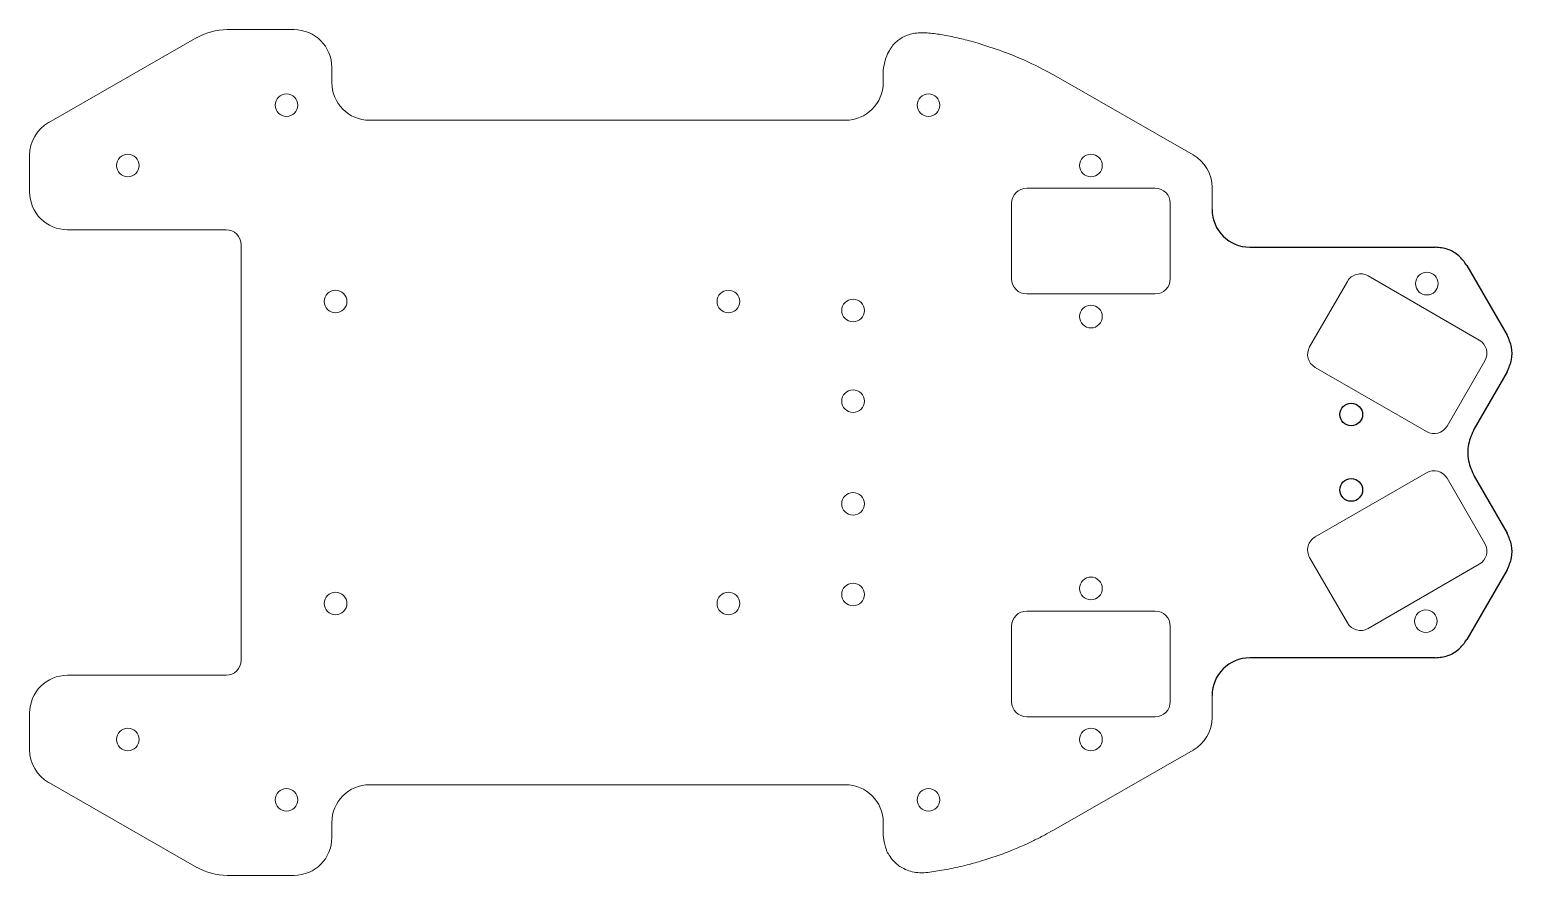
# Model space of a CAD drawing. Extents: x -57 to 139, y -56 to 56.
import ezdxf

# ---------------------------------------------------------------- set-up
doc = ezdxf.new("R2010")
doc.units = 0
doc.header["$MEASUREMENT"] = 0
doc.layers.get('0').update_dxf_attribs({"linetype": 'CONTINUOUS'})
doc.layers.add('noname', color=7, linetype='CONTINUOUS', lineweight=20)

msp = doc.modelspace()

# ---------------------------------------------------------------- linework, layer by layer
at = {"color": 7}
for p, q in [((104.53, 27.19), (129.07, 27.19)), ((133.27, 24.77), (138.59, 15.54)), ((127.62, 17.76), (127.62, 17.76)), ((138.59, 10.7), (134.24, 3.15)), ((119.05, 2.92), (119.05, 2.92)), ((134.24, -3.15), (138.59, -10.7)), ((119.05, -5.83), (119.05, -5.83)), ((138.59, -15.54), (133.27, -24.77)), ((127.62, -20.68), (127.62, -20.68)), ((129.07, -27.19), (104.53, -27.19))]:
    msp.add_line(p, q, dxfattribs=at)
at = {"linetype": 'Continuous'}
for centre in [(117.96, 5.04), (117.96, -4.96)]:
    msp.add_circle(centre, 1.5, dxfattribs=at)
for centre, start, end in [((104.53, 32.19), 180, 270), ((104.53, -32.19), 90, 180)]:
    msp.add_arc(centre, 5, start, end)
at = {"color": 7}
for points, knots in [([(133.27, 24.77), (132.93, 25.23), (132.27, 26.14), (130.76, 27.01), (129.64, 27.13), (129.07, 27.19)], [0, 0, 0, 0, 1.689935, 3.355694, 5.045635, 5.045635, 5.045635, 5.045635]), ([(138.59, 10.7), (138.83, 11.22), (139.28, 12.24), (139.28, 13.99), (138.83, 15.02), (138.59, 15.54)], [0, 0, 0, 0, 1.690077, 3.355967, 5.046044, 5.046044, 5.046044, 5.046044]), ([(134.24, 3.15), (133.93, 2.47), (133.34, 1.14), (133.34, -1.14), (133.93, -2.47), (134.24, -3.15)], [0, 0, 0, 0, 2.197097, 4.36275, 6.559847, 6.559847, 6.559847, 6.559847]), ([(138.59, -15.54), (138.83, -15.02), (139.28, -13.99), (139.28, -12.24), (138.83, -11.22), (138.59, -10.7)], [0, 0, 0, 0, 1.690077, 3.355963, 5.04604, 5.04604, 5.04604, 5.04604]), ([(129.07, -27.19), (129.64, -27.13), (130.76, -27.01), (132.27, -26.14), (132.93, -25.23), (133.27, -24.77)], [0, 0, 0, 0, 1.689941, 3.355697, 5.045636, 5.045636, 5.045636, 5.045636])]:
    msp.add_open_spline(points, degree=3, knots=knots, dxfattribs=at)
at = {"layer": 'noname'}
for p, q in [((-30.87, 56), (-22, 56)), ((-54.48, 43.7), (-34.85, 54.94)), ((-17, 49), (-17, 51)), ((-17, 49), (-17, 51)), ((56, 49), (56, 50.69)), ((56, 49), (56, 50.69)), ((56, 50.69), (56, 49)), ((56, 49), (56, 50.69)), ((97.01, 39.44), (78.56, 50)), ((-12, 44), (51, 44)), ((-57, 34.5), (-57, 39.36)), ((92, 35), (75, 35)), ((99.53, 35.1), (99.53, 32.19)), ((73, 33), (73, 23)), ((94, 23), (94, 33)), ((-31, 29.5), (-52, 29.5)), ((-29, -27.5), (-29, 27.5)), ((117.45, 22.66), (112.45, 14)), ((134.91, 14.89), (120.18, 23.39)), ((35.5, 20), (35.5, 20)), ((75, 21), (92, 21)), ((130.64, 3.5), (135.64, 12.16)), ((113.18, 11.27), (127.91, 2.77)), ((127.91, -2.68), (113.18, -11.18)), ((135.64, -12.07), (130.64, -3.41)), ((112.45, -13.91), (117.45, -22.57)), ((120.18, -23.3), (134.91, -14.8)), ((92, -21), (75, -21)), ((73, -23), (73, -33)), ((94, -33), (94, -23)), ((-52, -29.5), (-31, -29.5)), ((99.53, -32.19), (99.53, -35.1)), ((-57, -39.36), (-57, -34.5)), ((75, -35), (92, -35)), ((97.01, -39.44), (78.56, -50)), ((-34.85, -54.94), (-54.48, -43.7)), ((51, -44), (-12, -44)), ((-17, -49), (-17, -51)), ((56, -49), (56, -50.69)), ((-22, -56), (-30.87, -56))]:
    msp.add_line(p, q, dxfattribs=at)
for centre in [(-23, 46), (62, 46), (-44, 38), (83.5, 38), (127.96, 22.36), (-16.5, 20), (35.5, 20), (52, 18.8), (83.5, 18), (52, 6.8), (52, -6.8), (52, -18.8), (83.5, -18), (-16.5, -20), (35.5, -20), (127.83, -22.34), (-44, -38), (83.5, -38), (-23, -46), (62, -46)]:
    msp.add_circle(centre, 1.5, dxfattribs=at)
for centre, radius, start, end in [((-30.87, 48), 8, 90, 119.7853), ((-22, 51), 5, 360, 90), ((-12, 49), 5, 180, 270), ((51, 49), 5, 270, 0), ((-52, 39.36), 5, 119.7853, 180), ((94.53, 35.1), 5, 0, 60.2147), ((-52, 34.5), 5, 180, 270), ((75, 33), 2, 90, 180), ((92, 33), 2, 0, 90), ((-31, 27.5), 2, 0, 90), ((119.18, 21.66), 2, 60, 150), ((75, 23), 2, 180, 270), ((92, 23), 2, 270, 0), ((114.18, 13), 2, 150, 240), ((133.91, 13.16), 2, 330, 60), ((128.91, 4.5), 2, 240, 330), ((0, 0), 0, 0, 0), ((0, 0), 0, 0, 0), ((0, 0), 0, 0, 0), ((0, 0), 0, 0, 0), ((0, 0), 0, 0, 0), ((0, 0), 0, 0, 0), ((0, 0), 0, 0, 0), ((0, 0), 0, 0, 0), ((128.91, -4.41), 2, 30, 120), ((114.18, -12.91), 2, 120, 210), ((133.91, -13.07), 2, 300, 30), ((75, -23), 2, 90, 180), ((92, -23), 2, 0, 90), ((119.18, -21.57), 2, 210, 300), ((-31, -27.5), 2, 270, 0), ((-52, -34.5), 5, 90, 180), ((75, -33), 2, 180, 270), ((92, -33), 2, 270, 0), ((94.53, -35.1), 5, 299.7853, 0), ((-52, -39.36), 5, 180, 240.2147), ((-12, -49), 5, 90, 180), ((51, -49), 5, 360, 90), ((-22, -51), 5, 270, 0), ((-30.87, -48), 8, 240.2147, 270)]:
    msp.add_arc(centre, radius, start, end, dxfattribs=at)
for points in [[(56, 50.69), (56.16, 51.94), (56.82, 53.43), (57.75, 54.49), (58.94, 55.25), (60.56, 55.67), (62.55, 55.53), (64.24, 55.25), (66.42, 54.79), (68.27, 54.31), (71.94, 53.11), (74.62, 52.01), (76.39, 51.16), (78.56, 50)], [(56, -50.69), (56.08, -51.57), (56.35, -52.53), (56.64, -53.14), (57.16, -53.9), (57.83, -54.56), (58.29, -54.89), (59.17, -55.34), (60.05, -55.6), (61.1, -55.69), (62.18, -55.58), (63.21, -55.42), (64.33, -55.23), (65.53, -54.99), (66.83, -54.69), (67.94, -54.4), (68.86, -54.14), (70, -53.79), (71.06, -53.43), (72.14, -53.04), (73.21, -52.61), (74, -52.28), (74.89, -51.89), (75.57, -51.57), (76.26, -51.23), (76.95, -50.88), (77.45, -50.62), (78.56, -50)]]:
    msp.add_open_spline(points, degree=3, dxfattribs=at)

doc.saveas('drawing.dxf')
